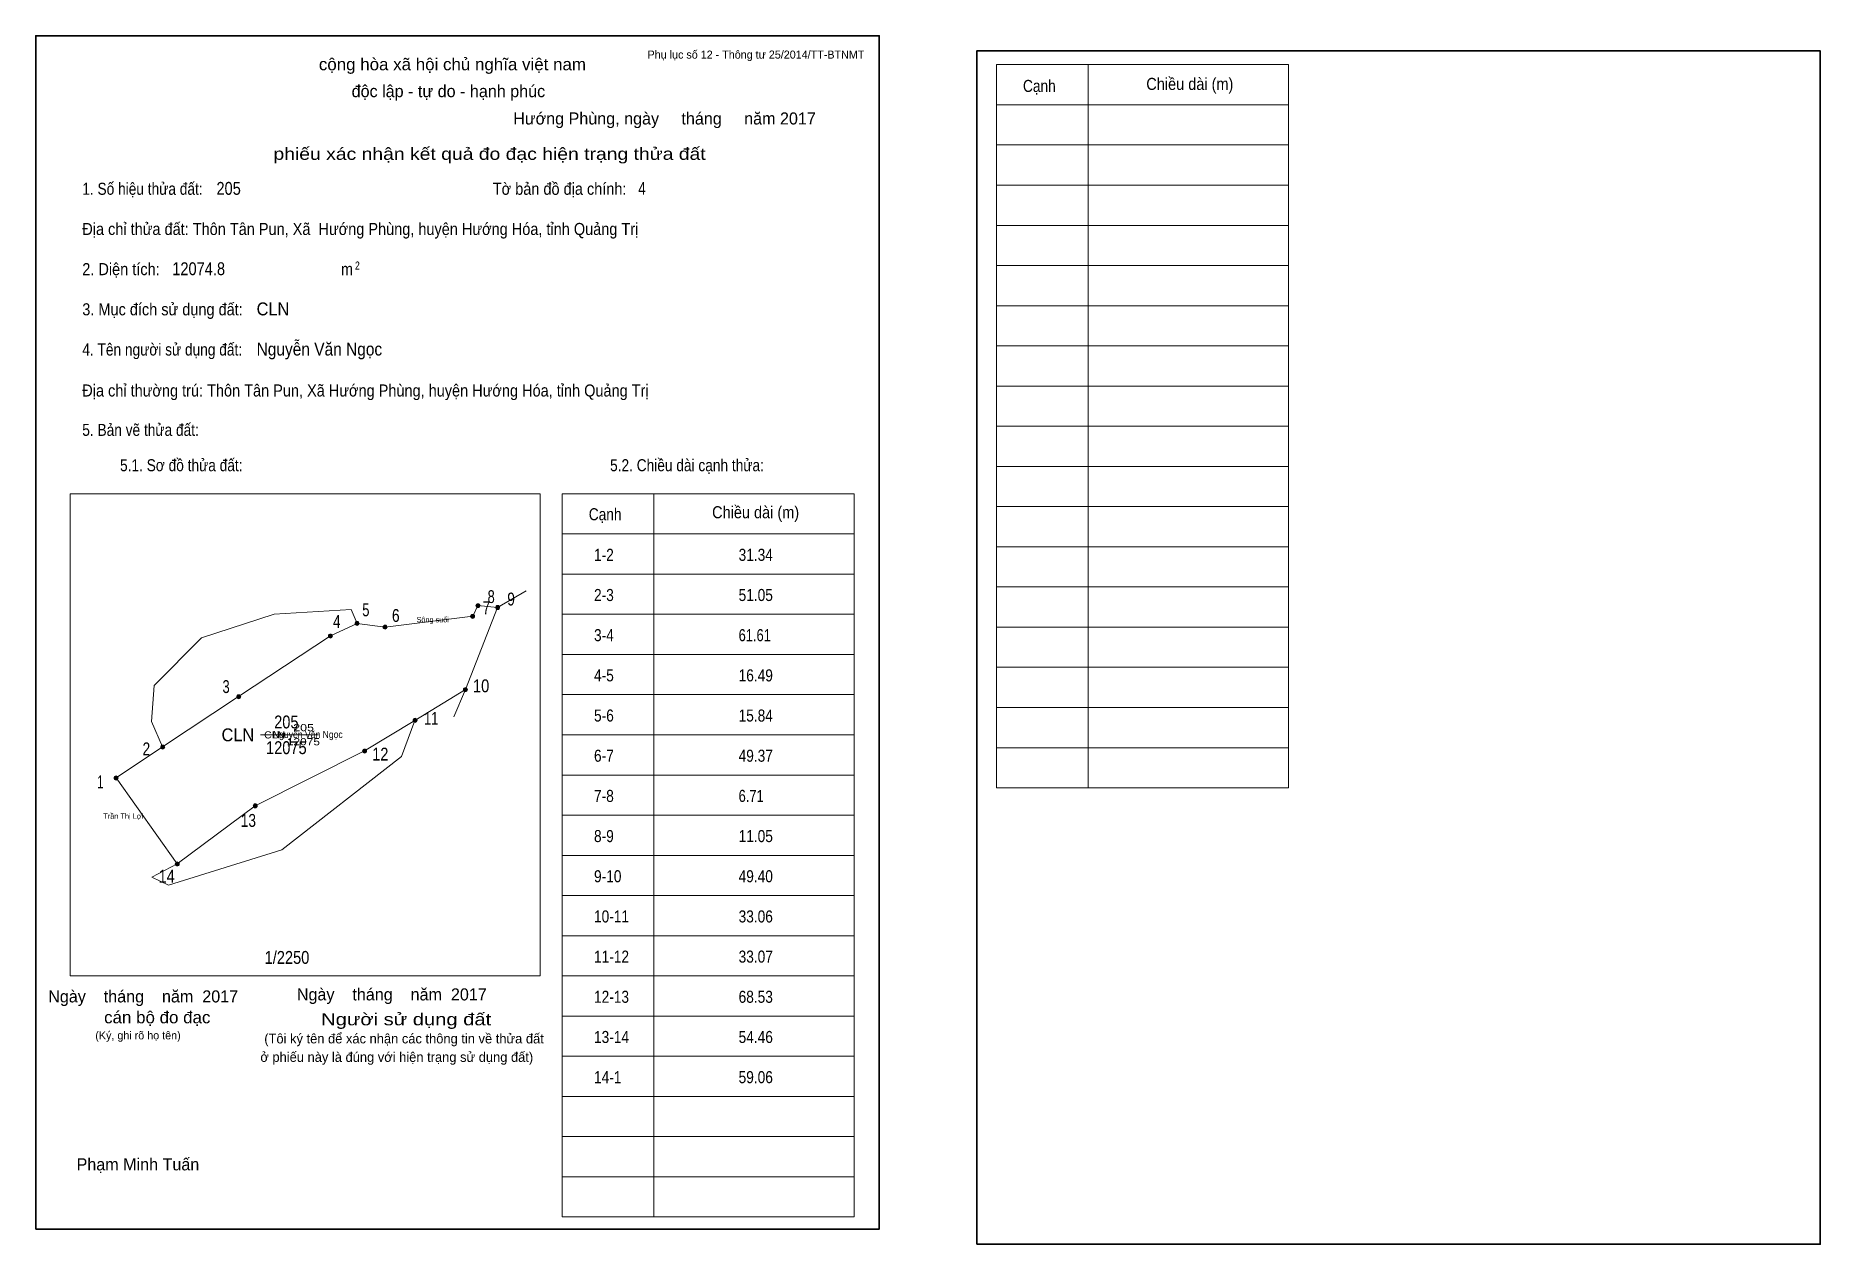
# Model space of a CAD drawing. Header units: centimetres. Extents: x 0 to 44.4, y -0.4 to 29.7.
import ezdxf
from ezdxf.enums import TextEntityAlignment as Align

# ---------------------------------------------------------------- set-up
doc = ezdxf.new("R2010")
doc.units = ezdxf.units.CM
doc.header["$LTSCALE"] = 0.12
for name, color, linetype, lineweight in [('13', 7, 'Continuous', 13), ('32', 7, 'Continuous', 13), ('33', 7, 'Continuous', 13), ('6', 7, 'Continuous', 13), ('63', 7, 'Continuous', 13)]:
    doc.layers.add(name, color=color, linetype=linetype, lineweight=lineweight)
for name, color, linetype in [('2', 7, 'Continuous'), ('3', 7, 'Continuous'), ('30', 7, 'Continuous'), ('34', 7, 'Continuous'), ('4', 7, 'Continuous'), ('5', 7, 'Continuous')]:
    doc.layers.add(name, color=color, linetype=linetype)

msp = doc.modelspace()

# ---------------------------------------------------------------- hatches: boundary and pattern name
at = {"layer": '32'}
for points in [[(11.0612, 15.5135, 1), (10.9612, 15.5135, 1)], [(8.0513, 15.0712, 1), (7.9513, 15.0712, 1)], [(10.9279, 15.2468, 1), (10.8279, 15.2468, 1)], [(11.5502, 15.469, 1), (11.4502, 15.469, 1)], [(7.3886, 14.7578, 1), (7.2886, 14.7578, 1)], [(8.7497, 14.9801, 1), (8.6497, 14.9801, 1)], [(10.7501, 13.4242, 1), (10.6501, 13.4242, 1)], [(5.1046, 13.2464, 1), (5.0046, 13.2464, 1)], [(9.4947, 12.6605, 1), (9.3947, 12.6605, 1)], [(3.2127, 11.9933, 1), (3.1127, 11.9933, 1)], [(8.2389, 11.8964, 1), (8.1389, 11.8964, 1)], [(2.0502, 11.2256, 1), (1.9502, 11.2256, 1)], [(5.5149, 10.5326, 1), (5.4149, 10.5326, 1)], [(3.5732, 9.087, 1), (3.4732, 9.087, 1)]]:
    msp.add_hatch(color=256, dxfattribs=at).paths.add_polyline_path(points)

# ---------------------------------------------------------------- linework, layer by layer
at = {"layer": '13'}
msp.add_line((6.28, 12.3), (7.04, 12.3), dxfattribs=at)
at = {"layer": '32'}
for centre in [(11.0112, 15.5135), (8.0013, 15.0712), (10.8779, 15.2468), (11.5002, 15.469), (7.3386, 14.7578), (8.6997, 14.9801), (10.7001, 13.4242), (5.0546, 13.2464), (9.4447, 12.6605), (3.1627, 11.9933), (8.1889, 11.8964), (2.0002, 11.2256), (5.4649, 10.5326), (3.5232, 9.087)]:
    msp.add_circle(centre, 0.05, dxfattribs=at)
at = {"layer": '33'}
msp.add_line((5.6, 12.3), (6.88, 12.3), dxfattribs=at)
at = {"layer": '6'}
for p, q in [((11.5, 15.47), (12.21, 15.88)), ((10.41, 12.75), (10.7, 13.43)), ((3.16, 12), (2.88, 12.63)), ((2.89, 8.76), (3.52, 9.09))]:
    msp.add_line(p, q, dxfattribs=at)
for points in [[(8, 15.07), (7.85, 15.42), (5.94, 15.3), (4.13, 14.71), (2.95, 13.53), (2.88, 12.63)], [(8, 15.07), (8.7, 14.98), (10.88, 15.25), (11.01, 15.52), (11.5, 15.47)], [(11.5, 15.47), (10.7, 13.43), (9.44, 12.66), (8.19, 11.9)], [(3.16, 12), (5.05, 13.25), (7.34, 14.76), (8, 15.07)], [(2.89, 8.76), (3.31, 8.56), (6.13, 9.44), (9.11, 11.76), (9.44, 12.66)], [(3.52, 9.09), (2, 11.23), (3.16, 12)], [(3.52, 9.09), (5.46, 10.53), (8.19, 11.9)]]:
    msp.add_lwpolyline(points, dxfattribs=at)
at = {"layer": '63'}
for p, q in [((23.92, 28.98), (31.19, 28.98)), ((23.92, 10.98), (23.92, 28.98)), ((26.2, 10.98), (26.2, 28.98)), ((31.19, 10.98), (31.19, 28.98)), ((23.92, 27.98), (31.19, 27.98)), ((23.92, 26.98), (31.19, 26.98)), ((23.92, 25.98), (31.19, 25.98)), ((23.92, 24.98), (31.19, 24.98)), ((23.92, 23.98), (31.19, 23.98)), ((23.92, 22.98), (31.19, 22.98)), ((23.92, 21.98), (31.19, 21.98)), ((23.92, 20.98), (31.19, 20.98)), ((23.92, 19.98), (31.19, 19.98)), ((23.92, 18.98), (31.19, 18.98)), ((0.86, 18.3), (12.56, 18.3)), ((0.86, 6.3), (0.86, 18.3)), ((12.56, 6.3), (12.56, 18.3)), ((13.11, 18.3), (20.38, 18.3)), ((13.11, 0.3), (13.11, 18.3)), ((15.39, 0.3), (15.39, 18.3)), ((20.38, 0.3), (20.38, 18.3)), ((23.92, 17.98), (31.19, 17.98)), ((13.11, 17.3), (20.38, 17.3)), ((23.92, 16.98), (31.19, 16.98)), ((13.11, 16.3), (20.38, 16.3)), ((23.92, 15.98), (31.19, 15.98)), ((13.11, 15.3), (20.38, 15.3)), ((23.92, 14.98), (31.19, 14.98)), ((13.11, 14.3), (20.38, 14.3)), ((23.92, 13.98), (31.19, 13.98)), ((13.11, 13.3), (20.38, 13.3)), ((23.92, 12.98), (31.19, 12.98)), ((13.11, 12.3), (20.38, 12.3)), ((23.92, 11.98), (31.19, 11.98)), ((13.11, 11.3), (20.38, 11.3)), ((23.92, 10.98), (31.19, 10.98)), ((13.11, 10.3), (20.38, 10.3)), ((13.11, 9.3), (20.38, 9.3)), ((13.11, 8.3), (20.38, 8.3)), ((13.11, 7.3), (20.38, 7.3)), ((0.86, 6.3), (12.56, 6.3)), ((13.11, 6.3), (20.38, 6.3)), ((13.11, 5.3), (20.38, 5.3)), ((13.11, 4.3), (20.38, 4.3)), ((13.11, 3.3), (20.38, 3.3)), ((13.11, 2.3), (20.38, 2.3)), ((13.11, 1.3), (20.38, 1.3)), ((13.11, 0.3), (20.38, 0.3))]:
    msp.add_line(p, q, dxfattribs=at)
at = {"layer": '63', "lineweight": 35}
for points in [[(0, 0), (0, 29.7), (21, 29.7), (21, 0)], [(23.43, -0.38), (23.43, 29.32), (44.43, 29.32), (44.43, -0.38)]]:
    msp.add_lwpolyline(points, close=True, dxfattribs=at)

# ---------------------------------------------------------------- texts
at = {"layer": '2'}
for s, height, width, p in [('Sông suối', 0.1333, 0.85, (9.885, 15.1)), ('Nguyễn Văn Ngọc', 0.1778, 0.9, (6.775, 12.22)), ('Trần Thị Lợi', 0.1333, 0.9, (2.18, 10.21))]:
    msp.add_text(s, height=height, dxfattribs=dict(at, width=width)).set_placement(p, align=Align.CENTER)
at = {"layer": '3', "width": 1.1}
msp.add_text('CLN', height=0.1778, dxfattribs=at).set_placement((6.21, 12.21), align=Align.RIGHT)
at = {"layer": '30'}
for s, height, width, p in [('1-2', 0.3, 0.85, (13.9, 16.63)), ('31.34', 0.3, 0.85, (17.5, 16.63)), ('2-3', 0.3, 0.85, (13.9, 15.63)), ('51.05', 0.3, 0.85, (17.5, 15.63)), ('3-4', 0.3, 0.85, (13.9, 14.63)), ('61.61', 0.3, 0.8, (17.5, 14.63)), ('4-5', 0.3, 0.85, (13.9, 13.63)), ('16.49', 0.3, 0.85, (17.5, 13.63)), ('5-6', 0.3, 0.85, (13.9, 12.63)), ('15.84', 0.3, 0.85, (17.5, 12.63)), ('6-7', 0.3, 0.85, (13.9, 11.63)), ('49.37', 0.3, 0.85, (17.5, 11.63)), ('7-8', 0.3, 0.85, (13.9, 10.63)), ('6.71', 0.3, 0.8, (17.5, 10.63)), ('8-9', 0.3, 0.85, (13.9, 9.63)), ('11.05', 0.3, 0.85, (17.5, 9.63)), ('9-10', 0.3, 0.85, (13.9, 8.63)), ('49.40', 0.3, 0.85, (17.5, 8.63)), ('10-11', 0.3, 0.85, (13.9, 7.63)), ('33.06', 0.3, 0.85, (17.5, 7.63)), ('1/2250', 0.32, 0.85, (5.7, 6.6)), ('11-12', 0.3, 0.85, (13.9, 6.63)), ('33.07', 0.3, 0.85, (17.5, 6.63)), ('12-13', 0.3, 0.85, (13.9, 5.63)), ('68.53', 0.3, 0.85, (17.5, 5.63)), ('13-14', 0.3, 0.85, (13.9, 4.63)), ('54.46', 0.3, 0.85, (17.5, 4.63)), ('14-1', 0.3, 0.85, (13.9, 3.63)), ('59.06', 0.3, 0.85, (17.5, 3.63))]:
    msp.add_text(s, height=height, dxfattribs=dict(at, width=width)).set_placement(p)
at = {"layer": '32'}
for s, width, p in [('5', 0.75, (8.22, 15.25)), ('7', 0.75, (11.22, 15.3)), ('8', 0.75, (11.34, 15.58)), ('9', 0.8, (11.835, 15.52)), ('4', 0.8, (7.495, 14.96)), ('6', 0.8, (8.965, 15.11)), ('3', 0.75, (4.74, 13.34)), ('10', 0.85, (11.09, 13.36)), ('11', 0.75, (9.845, 12.55)), ('2', 0.8, (2.755, 11.79)), ('12', 0.85, (8.58, 11.66)), ('1', 0.65, (1.61, 10.97)), ('13', 0.8, (5.295, 10.01)), ('14', 0.85, (3.26, 8.62))]:
    msp.add_text(s, height=0.32, dxfattribs=dict(at, width=width)).set_placement(p, align=Align.CENTER)
at = {"layer": '33', "width": 0.95}
msp.add_text('CLN', height=0.32, dxfattribs=at).set_placement((5.44, 12.14), align=Align.RIGHT)
at = {"layer": '33', "width": 0.85}
for s, p in [('205', (6.24, 12.46)), ('12075', (6.24, 11.82))]:
    msp.add_text(s, height=0.32, dxfattribs=at).set_placement(p, align=Align.CENTER)
at = {"layer": '34'}
for s, width, p in [('205', 0.85, (4.5, 25.74)), ('4', 0.8, (15, 25.74)), ('12074.8', 0.85, (3.4, 23.74)), ('CLN', 0.95, (5.5, 22.74)), ('Nguyễn Văn Ngọc', 0.9, (5.5, 21.74))]:
    msp.add_text(s, height=0.32, dxfattribs=dict(at, width=width)).set_placement(p)
at = {"layer": '4', "width": 1.3}
msp.add_text('205', height=0.1778, dxfattribs=at).set_placement((6.67, 12.39), align=Align.CENTER)
at = {"layer": '5', "width": 1.25}
msp.add_text('12075', height=0.1778, dxfattribs=at).set_placement((6.665, 12.04), align=Align.CENTER)
at = {"layer": '63'}
for s, height, p in [('Phụ lục số 12 - Thông tư 25/2014/TT-BTNMT', 0.2, (20.63, 29.13)), ('Ngày    tháng    năm  2017', 0.3, (5.04, 5.64)), ('Ngày    tháng    năm  2017', 0.3, (11.23, 5.69)), ('(Ký, ghi rõ họ tên)', 0.2, (3.61, 4.72))]:
    msp.add_text(s, height=height, dxfattribs=at).set_placement(p, align=Align.RIGHT)
at = {"layer": '63', "width": 1.05}
msp.add_text('cộng hòa xã hội chủ nghĩa việt nam', height=0.3, dxfattribs=at).set_placement((10.375, 28.84), align=Align.CENTER)
at = {"layer": '63'}
for s, height, p in [('độc lập - tự do - hạnh phúc', 0.3, (10.275, 28.17)), ('Hướng Phùng, ngày     tháng     năm 2017', 0.3, (15.655, 27.49)), ('(Tôi ký tên để xác nhận các thông tin về thửa đất ', 0.24, (9.215, 4.62)), ('ở phiếu này là đúng với hiện trạng sử dụng đất)', 0.24, (8.99, 4.16)), ('Phạm Minh Tuấn', 0.3, (2.545, 1.46))]:
    msp.add_text(s, height=height, dxfattribs=at).set_placement(p, align=Align.CENTER)
for s, height, width, p in [('Cạnh', 0.3, 0.85, (24.58, 28.3)), ('Chiều dài (m)', 0.3, 0.9, (27.65, 28.35)), ('1. Số hiệu thửa đất:', 0.3, 0.85, (1.16, 25.74)), ('Tờ bản đồ địa chính:', 0.3, 0.9, (11.38, 25.74)), ('Địa chỉ thửa đất: Thôn Tân Pun, Xã  Hướng Phùng, huyện Hướng Hóa, tỉnh Quảng Trị', 0.3, 0.9, (1.16, 24.74)), ('2. Diện tích:', 0.3, 0.9, (1.16, 23.74)), ('2', 0.2, 0.8, (7.95, 23.88)), ('m', 0.3, 0.9, (7.6, 23.74)), ('3. Mục đích sử dụng đất:', 0.3, 0.9, (1.16, 22.74)), ('4. Tên người sử dụng đất:', 0.3, 0.85, (1.16, 21.74)), ('Địa chỉ thường trú: Thôn Tân Pun, Xã Hướng Phùng, huyện Hướng Hóa, tỉnh Quảng Trị', 0.3, 0.9, (1.16, 20.72)), ('5. Bản vẽ thửa đất:', 0.3, 0.85, (1.16, 19.74)), ('5.1. Sơ đồ thửa đất:', 0.3, 0.85, (2.1, 18.86)), ('5.2. Chiều dài cạnh thửa:', 0.3, 0.85, (14.3, 18.86)), ('Cạnh', 0.3, 0.85, (13.77, 17.64)), ('Chiều dài (m)', 0.3, 0.9, (16.84, 17.69))]:
    msp.add_text(s, height=height, dxfattribs=dict(at, width=width)).set_placement(p)
for s, width, p in [('phiếu xác nhận kết quả đo đạc hiện trạng thửa đất', 1.2, (16.68, 26.61)), ('cán bộ đo đạc', 1.05, (4.35, 5.12)), ('Người sử dụng đất', 1.25, (11.34, 5.07))]:
    msp.add_text(s, height=0.3, dxfattribs=dict(at, width=width)).set_placement(p, align=Align.RIGHT)

doc.saveas('drawing.dxf')
